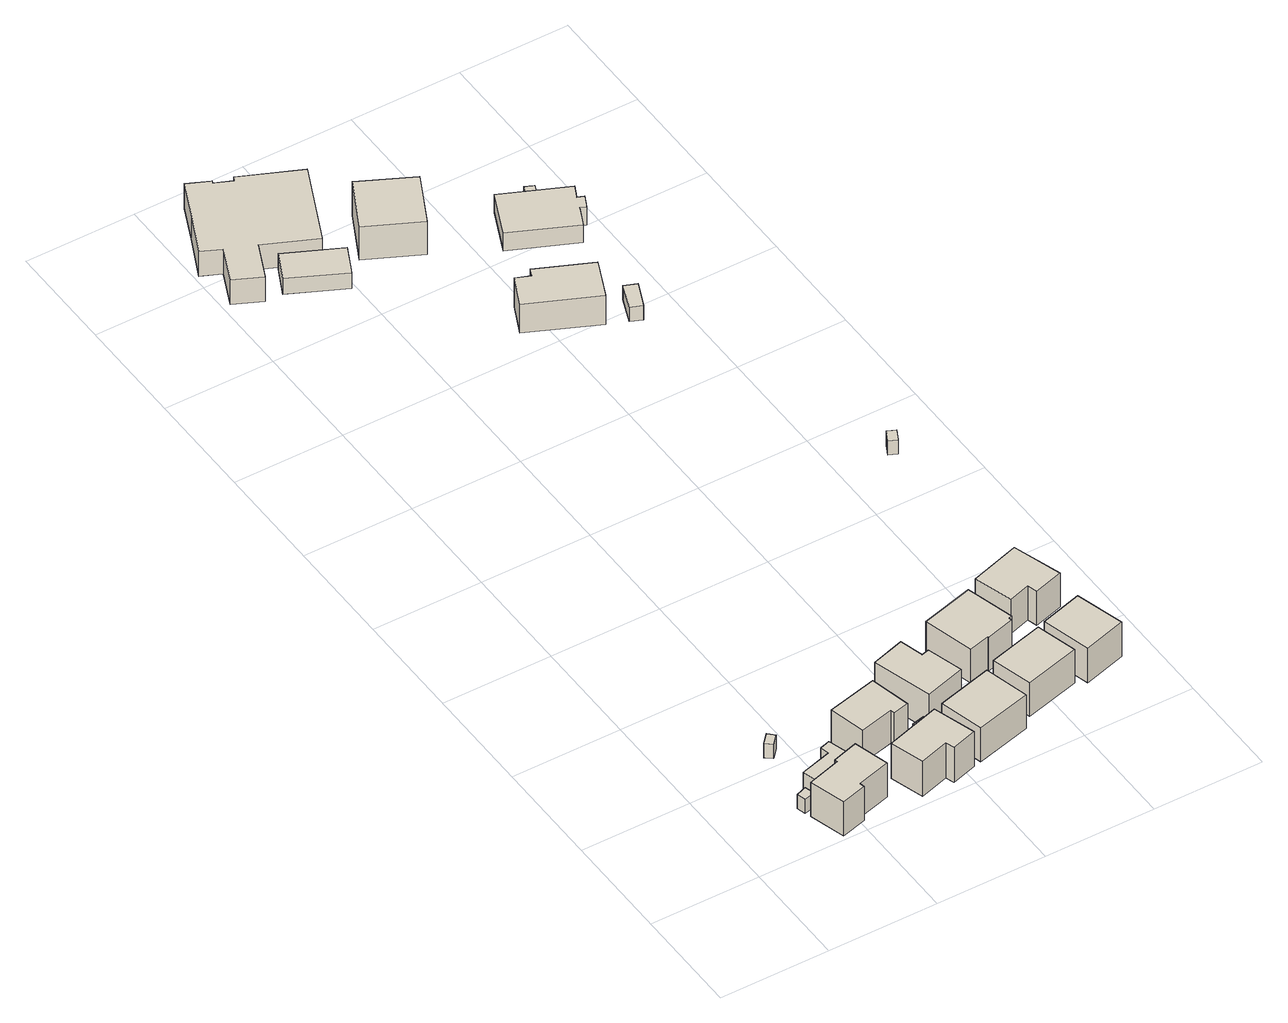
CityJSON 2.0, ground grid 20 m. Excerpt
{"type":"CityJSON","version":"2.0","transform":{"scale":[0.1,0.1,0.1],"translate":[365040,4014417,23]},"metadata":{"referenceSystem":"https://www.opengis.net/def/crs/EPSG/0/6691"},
"CityObjects":{
"building1":{"type":"Building","attributes":{"枝番":1,"利根川水系渡良瀬川洪水浸水想定区域（計画規模）.規模":"L1","利根川水系渡良瀬川洪水浸水想定区域（想定最大規模）.規模":"L2","利根川水系渡良瀬川洪水浸水想定区域（想定最大規模）.浸水ランク":"2","利根川水系渡良瀬川洪水浸水想定区域（想定最大規模）.浸水深":1.86,"利根川水系渡良瀬川洪水浸水想定区域（想定最大規模）.継続時間":10.2,"利根川水系矢場川洪水浸水想定区域（想定最大規模）.規模":"L2","利根川水系矢場川洪水浸水想定区域（想定最大規模）.浸水ランク":"1","利根川水系矢場川洪水浸水想定区域（想定最大規模）.浸水深":0.04,"利根川水系多々良川洪水浸水想定区域（想定最大規模）.規模":"L2","利根川水系多々良川洪水浸水想定区域（想定最大規模）.浸水ランク":"1","利根川水系多々良川洪水浸水想定区域（想定最大規模）.浸水深":0.19,"利根川水系利根川洪水浸水想定区域（想定最大規模）.規模":"L2","利根川水系利根川洪水浸水想定区域（想定最大規模）.浸水ランク":"1","利根川水系利根川洪水浸水想定区域（想定最大規模）.浸水深":0.062,"BuildingDetails.prefecture":"10","BuildingDetails.city":"10207"},"geometry":[{"type":"Solid","lod":"1","boundaries":[[[[0,1,2,3]],[[2,4,5,3]],[[1,6,4,2]],[[0,7,6,1]],[[3,5,7,0]],[[4,6,7,5]]]]}]},
"building2":{"type":"Building","attributes":{"枝番":1,"利根川水系渡良瀬川洪水浸水想定区域（計画規模）.規模":"L1","利根川水系渡良瀬川洪水浸水想定区域（想定最大規模）.規模":"L2","利根川水系渡良瀬川洪水浸水想定区域（想定最大規模）.浸水ランク":"2","利根川水系渡良瀬川洪水浸水想定区域（想定最大規模）.浸水深":1.36,"利根川水系渡良瀬川洪水浸水想定区域（想定最大規模）.継続時間":10.2,"利根川水系矢場川洪水浸水想定区域（想定最大規模）.規模":"L2","利根川水系多々良川洪水浸水想定区域（想定最大規模）.規模":"L2","usage":"411","measuredHeight":8,"BuildingDetails.prefecture":"10","BuildingDetails.city":"10207","BuildingDetails.surveyYear":2016},"geometry":[{"type":"Solid","lod":"1","boundaries":[[[[8,9,10,11,12,13,14,15]],[[14,16,17,15]],[[13,18,16,14]],[[12,19,18,13]],[[11,20,19,12]],[[10,21,20,11]],[[9,22,21,10]],[[8,23,22,9]],[[15,17,23,8]],[[16,18,19,20,21,22,23,17]]]]}]},
"building3":{"type":"Building","attributes":{"枝番":1,"利根川水系渡良瀬川洪水浸水想定区域（計画規模）.規模":"L1","利根川水系渡良瀬川洪水浸水想定区域（計画規模）.浸水ランク":"1","利根川水系渡良瀬川洪水浸水想定区域（計画規模）.浸水深":0.46,"利根川水系渡良瀬川洪水浸水想定区域（計画規模）.継続時間":13.7,"利根川水系渡良瀬川洪水浸水想定区域（想定最大規模）.規模":"L2","利根川水系渡良瀬川洪水浸水想定区域（想定最大規模）.浸水ランク":"2","利根川水系渡良瀬川洪水浸水想定区域（想定最大規模）.浸水深":2.35,"利根川水系渡良瀬川洪水浸水想定区域（想定最大規模）.継続時間":49.8,"利根川水系矢場川洪水浸水想定区域（想定最大規模）.規模":"L2","利根川水系矢場川洪水浸水想定区域（想定最大規模）.浸水ランク":"2","利根川水系矢場川洪水浸水想定区域（想定最大規模）.浸水深":0.53,"利根川水系矢場川洪水浸水想定区域（想定最大規模）.継続時間":27,"利根川水系多々良川洪水浸水想定区域（計画規模）.規模":"L1","利根川水系多々良川洪水浸水想定区域（計画規模）.浸水ランク":"1","利根川水系多々良川洪水浸水想定区域（計画規模）.浸水深":0.33,"利根川水系多々良川洪水浸水想定区域（計画規模）.継続時間":4.3,"利根川水系多々良川洪水浸水想定区域（想定最大規模）.規模":"L2","利根川水系多々良川洪水浸水想定区域（想定最大規模）.浸水ランク":"2","利根川水系多々良川洪水浸水想定区域（想定最大規模）.浸水深":0.69,"利根川水系多々良川洪水浸水想定区域（想定最大規模）.継続時間":14.2,"利根川水系利根川洪水浸水想定区域（想定最大規模）.規模":"L2","利根川水系利根川洪水浸水想定区域（想定最大規模）.浸水ランク":"2","利根川水系利根川洪水浸水想定区域（想定最大規模）.浸水深":0.555,"BuildingDetails.prefecture":"10","BuildingDetails.city":"10207"},"geometry":[{"type":"Solid","lod":"1","boundaries":[[[[24,25,26,27]],[[26,28,29,27]],[[25,30,28,26]],[[24,31,30,25]],[[27,29,31,24]],[[28,30,31,29]]]]}]},
"building4":{"type":"Building","attributes":{"枝番":1,"利根川水系渡良瀬川洪水浸水想定区域（計画規模）.規模":"L1","利根川水系渡良瀬川洪水浸水想定区域（想定最大規模）.規模":"L2","利根川水系渡良瀬川洪水浸水想定区域（想定最大規模）.浸水ランク":"2","利根川水系渡良瀬川洪水浸水想定区域（想定最大規模）.浸水深":1.56,"利根川水系渡良瀬川洪水浸水想定区域（想定最大規模）.継続時間":10.2,"利根川水系矢場川洪水浸水想定区域（想定最大規模）.規模":"L2","利根川水系矢場川洪水浸水想定区域（想定最大規模）.浸水ランク":"1","利根川水系矢場川洪水浸水想定区域（想定最大規模）.浸水深":0.04,"利根川水系多々良川洪水浸水想定区域（想定最大規模）.規模":"L2","利根川水系多々良川洪水浸水想定区域（想定最大規模）.浸水ランク":"1","利根川水系多々良川洪水浸水想定区域（想定最大規模）.浸水深":0.19,"利根川水系利根川洪水浸水想定区域（想定最大規模）.規模":"L2","利根川水系利根川洪水浸水想定区域（想定最大規模）.浸水ランク":"1","利根川水系利根川洪水浸水想定区域（想定最大規模）.浸水深":0.062,"measuredHeight":7,"BuildingDetails.prefecture":"10","BuildingDetails.city":"10207"},"geometry":[{"type":"Solid","lod":"1","boundaries":[[[[32,33,34,35,36,37]],[[36,38,39,37]],[[35,40,38,36]],[[34,41,40,35]],[[33,42,41,34]],[[32,43,42,33]],[[37,39,43,32]],[[38,40,41,42,43,39]]]]}]},
"building5":{"type":"Building","attributes":{"枝番":1,"利根川水系渡良瀬川洪水浸水想定区域（計画規模）.規模":"L1","利根川水系渡良瀬川洪水浸水想定区域（想定最大規模）.規模":"L2","利根川水系渡良瀬川洪水浸水想定区域（想定最大規模）.浸水ランク":"2","利根川水系渡良瀬川洪水浸水想定区域（想定最大規模）.浸水深":1.36,"利根川水系渡良瀬川洪水浸水想定区域（想定最大規模）.継続時間":15.4,"利根川水系矢場川洪水浸水想定区域（想定最大規模）.規模":"L2","利根川水系多々良川洪水浸水想定区域（計画規模）.規模":"L1","利根川水系多々良川洪水浸水想定区域（想定最大規模）.規模":"L2","利根川水系多々良川洪水浸水想定区域（想定最大規模）.浸水ランク":"1","利根川水系多々良川洪水浸水想定区域（想定最大規模）.浸水深":0.09,"利根川水系多々良川洪水浸水想定区域（想定最大規模）.継続時間":4.6,"usage":"411","measuredHeight":7.5,"BuildingDetails.prefecture":"10","BuildingDetails.city":"10207","BuildingDetails.surveyYear":2016},"geometry":[{"type":"Solid","lod":"1","boundaries":[[[[44,45,46,47,48,49]],[[48,50,51,49]],[[47,52,50,48]],[[46,53,52,47]],[[45,54,53,46]],[[44,55,54,45]],[[49,51,55,44]],[[50,52,53,54,55,51]]]]}]},
"building6":{"type":"Building","attributes":{"枝番":1,"利根川水系渡良瀬川洪水浸水想定区域（想定最大規模）.規模":"L2","利根川水系渡良瀬川洪水浸水想定区域（想定最大規模）.浸水ランク":"2","利根川水系渡良瀬川洪水浸水想定区域（想定最大規模）.浸水深":1.36,"利根川水系渡良瀬川洪水浸水想定区域（想定最大規模）.継続時間":7.2,"usage":"411","measuredHeight":8.2,"BuildingDetails.prefecture":"10","BuildingDetails.city":"10207","BuildingDetails.surveyYear":2016},"geometry":[{"type":"Solid","lod":"1","boundaries":[[[[56,57,58,59,60,61]],[[60,62,63,61]],[[59,64,62,60]],[[58,65,64,59]],[[57,66,65,58]],[[56,67,66,57]],[[61,63,67,56]],[[62,64,65,66,67,63]]]]}]},
"building7":{"type":"Building","attributes":{"枝番":1,"利根川水系渡良瀬川洪水浸水想定区域（想定最大規模）.規模":"L2","利根川水系渡良瀬川洪水浸水想定区域（想定最大規模）.浸水ランク":"2","利根川水系渡良瀬川洪水浸水想定区域（想定最大規模）.浸水深":1.66,"利根川水系渡良瀬川洪水浸水想定区域（想定最大規模）.継続時間":7.2,"BuildingDetails.prefecture":"10","BuildingDetails.city":"10207"},"geometry":[{"type":"Solid","lod":"1","boundaries":[[[[68,69,70,71]],[[70,72,73,71]],[[69,74,72,70]],[[68,75,74,69]],[[71,73,75,68]],[[72,74,75,73]]]]}]},
"building8":{"type":"Building","attributes":{"枝番":1,"利根川水系渡良瀬川洪水浸水想定区域（計画規模）.規模":"L1","利根川水系渡良瀬川洪水浸水想定区域（想定最大規模）.規模":"L2","利根川水系渡良瀬川洪水浸水想定区域（想定最大規模）.浸水ランク":"2","利根川水系渡良瀬川洪水浸水想定区域（想定最大規模）.浸水深":1.56,"利根川水系渡良瀬川洪水浸水想定区域（想定最大規模）.継続時間":15.4,"利根川水系矢場川洪水浸水想定区域（想定最大規模）.規模":"L2","利根川水系多々良川洪水浸水想定区域（計画規模）.規模":"L1","利根川水系多々良川洪水浸水想定区域（想定最大規模）.規模":"L2","利根川水系多々良川洪水浸水想定区域（想定最大規模）.浸水ランク":"1","利根川水系多々良川洪水浸水想定区域（想定最大規模）.浸水深":0.09,"利根川水系多々良川洪水浸水想定区域（想定最大規模）.継続時間":4.6,"usage":"411","measuredHeight":8.6,"BuildingDetails.prefecture":"10","BuildingDetails.city":"10207","BuildingDetails.surveyYear":2016},"geometry":[{"type":"Solid","lod":"1","boundaries":[[[[76,77,78,79,80,81]],[[80,82,83,81]],[[79,84,82,80]],[[78,85,84,79]],[[77,86,85,78]],[[76,87,86,77]],[[81,83,87,76]],[[82,84,85,86,87,83]]]]}]},
"building9":{"type":"Building","attributes":{"枝番":1,"利根川水系渡良瀬川洪水浸水想定区域（想定最大規模）.規模":"L2","利根川水系渡良瀬川洪水浸水想定区域（想定最大規模）.浸水ランク":"2","利根川水系渡良瀬川洪水浸水想定区域（想定最大規模）.浸水深":1.46,"利根川水系渡良瀬川洪水浸水想定区域（想定最大規模）.継続時間":7.2,"usage":"411","measuredHeight":8.4,"BuildingDetails.prefecture":"10","BuildingDetails.city":"10207","BuildingDetails.surveyYear":2016},"geometry":[{"type":"Solid","lod":"1","boundaries":[[[[88,89,90,91]],[[90,92,93,91]],[[89,94,92,90]],[[88,95,94,89]],[[91,93,95,88]],[[92,94,95,93]]]]}]},
"building10":{"type":"Building","attributes":{"枝番":1,"利根川水系渡良瀬川洪水浸水想定区域（想定最大規模）.規模":"L2","利根川水系渡良瀬川洪水浸水想定区域（想定最大規模）.浸水ランク":"2","利根川水系渡良瀬川洪水浸水想定区域（想定最大規模）.浸水深":1.36,"利根川水系渡良瀬川洪水浸水想定区域（想定最大規模）.継続時間":7.6,"利根川水系矢場川洪水浸水想定区域（想定最大規模）.規模":"L2","利根川水系矢場川洪水浸水想定区域（想定最大規模）.浸水ランク":"1","利根川水系矢場川洪水浸水想定区域（想定最大規模）.浸水深":0.17,"利根川水系多々良川洪水浸水想定区域（想定最大規模）.規模":"L2","利根川水系多々良川洪水浸水想定区域（想定最大規模）.浸水ランク":"1","利根川水系多々良川洪水浸水想定区域（想定最大規模）.浸水深":0.09,"usage":"411","measuredHeight":4.2,"BuildingDetails.prefecture":"10","BuildingDetails.city":"10207","BuildingDetails.surveyYear":2016},"geometry":[{"type":"Solid","lod":"1","boundaries":[[[[96,97,98,99]],[[98,100,101,99]],[[97,102,100,98]],[[96,103,102,97]],[[99,101,103,96]],[[100,102,103,101]]]]}]},
"building11":{"type":"Building","attributes":{"枝番":1,"利根川水系渡良瀬川洪水浸水想定区域（想定最大規模）.規模":"L2","利根川水系渡良瀬川洪水浸水想定区域（想定最大規模）.浸水ランク":"2","利根川水系渡良瀬川洪水浸水想定区域（想定最大規模）.浸水深":1.46,"利根川水系渡良瀬川洪水浸水想定区域（想定最大規模）.継続時間":7,"利根川水系矢場川洪水浸水想定区域（想定最大規模）.規模":"L2","利根川水系矢場川洪水浸水想定区域（想定最大規模）.浸水ランク":"1","利根川水系矢場川洪水浸水想定区域（想定最大規模）.浸水深":0.02,"利根川水系多々良川洪水浸水想定区域（想定最大規模）.規模":"L2","利根川水系多々良川洪水浸水想定区域（想定最大規模）.浸水ランク":"1","利根川水系多々良川洪水浸水想定区域（想定最大規模）.浸水深":0.19,"usage":"411","measuredHeight":6.7,"BuildingDetails.prefecture":"10","BuildingDetails.city":"10207","BuildingDetails.surveyYear":2016},"geometry":[{"type":"Solid","lod":"1","boundaries":[[[[104,105,106,107,108,109,110,111,112,113,114,115,116]],[[115,117,118,116]],[[114,119,117,115]],[[113,120,119,114]],[[112,121,120,113]],[[111,122,121,112]],[[110,123,122,111]],[[109,124,123,110]],[[108,125,124,109]],[[107,126,125,108]],[[106,127,126,107]],[[105,128,127,106]],[[104,129,128,105]],[[116,118,129,104]],[[117,119,120,121,122,123,124,125,126,127,128,129,118]]]]}]},
"building12":{"type":"Building","attributes":{"枝番":1,"利根川水系渡良瀬川洪水浸水想定区域（計画規模）.規模":"L1","利根川水系渡良瀬川洪水浸水想定区域（想定最大規模）.規模":"L2","利根川水系渡良瀬川洪水浸水想定区域（想定最大規模）.浸水ランク":"2","利根川水系渡良瀬川洪水浸水想定区域（想定最大規模）.浸水深":1.36,"利根川水系渡良瀬川洪水浸水想定区域（想定最大規模）.継続時間":9.6,"利根川水系矢場川洪水浸水想定区域（想定最大規模）.規模":"L2","利根川水系矢場川洪水浸水想定区域（想定最大規模）.浸水ランク":"1","利根川水系矢場川洪水浸水想定区域（想定最大規模）.浸水深":0.24,"利根川水系多々良川洪水浸水想定区域（計画規模）.規模":"L1","利根川水系多々良川洪水浸水想定区域（想定最大規模）.規模":"L2","利根川水系多々良川洪水浸水想定区域（想定最大規模）.浸水ランク":"1","利根川水系多々良川洪水浸水想定区域（想定最大規模）.浸水深":0.39,"利根川水系利根川洪水浸水想定区域（想定最大規模）.規模":"L2","利根川水系利根川洪水浸水想定区域（想定最大規模）.浸水ランク":"1","利根川水系利根川洪水浸水想定区域（想定最大規模）.浸水深":0.245,"usage":"411","measuredHeight":8.2,"BuildingDetails.prefecture":"10","BuildingDetails.city":"10207","BuildingDetails.surveyYear":2016},"geometry":[{"type":"Solid","lod":"1","boundaries":[[[[130,131,132,133,134,135,136,137]],[[136,138,139,137]],[[135,140,138,136]],[[134,141,140,135]],[[133,142,141,134]],[[132,143,142,133]],[[131,144,143,132]],[[130,145,144,131]],[[137,139,145,130]],[[138,140,141,142,143,144,145,139]]]]}]},
"building13":{"type":"Building","attributes":{"枝番":1,"利根川水系渡良瀬川洪水浸水想定区域（想定最大規模）.規模":"L2","利根川水系渡良瀬川洪水浸水想定区域（想定最大規模）.浸水ランク":"2","利根川水系渡良瀬川洪水浸水想定区域（想定最大規模）.浸水深":1.46,"利根川水系渡良瀬川洪水浸水想定区域（想定最大規模）.継続時間":7.4,"利根川水系矢場川洪水浸水想定区域（想定最大規模）.規模":"L2","利根川水系多々良川洪水浸水想定区域（想定最大規模）.規模":"L2","usage":"411","measuredHeight":8.1,"BuildingDetails.prefecture":"10","BuildingDetails.city":"10207","BuildingDetails.surveyYear":2016},"geometry":[{"type":"Solid","lod":"1","boundaries":[[[[146,147,148,149]],[[148,150,151,149]],[[147,152,150,148]],[[146,153,152,147]],[[149,151,153,146]],[[150,152,153,151]]]]}]},
"building14":{"type":"Building","attributes":{"枝番":1,"利根川水系渡良瀬川洪水浸水想定区域（計画規模）.規模":"L1","利根川水系渡良瀬川洪水浸水想定区域（計画規模）.浸水ランク":"1","利根川水系渡良瀬川洪水浸水想定区域（計画規模）.浸水深":0.14,"利根川水系渡良瀬川洪水浸水想定区域（想定最大規模）.規模":"L2","利根川水系渡良瀬川洪水浸水想定区域（想定最大規模）.浸水ランク":"2","利根川水系渡良瀬川洪水浸水想定区域（想定最大規模）.浸水深":1.66,"利根川水系渡良瀬川洪水浸水想定区域（想定最大規模）.継続時間":7.4,"利根川水系矢場川洪水浸水想定区域（想定最大規模）.規模":"L2","利根川水系矢場川洪水浸水想定区域（想定最大規模）.浸水ランク":"1","利根川水系矢場川洪水浸水想定区域（想定最大規模）.浸水深":0.19,"利根川水系多々良川洪水浸水想定区域（想定最大規模）.規模":"L2","利根川水系多々良川洪水浸水想定区域（想定最大規模）.浸水ランク":"1","利根川水系多々良川洪水浸水想定区域（想定最大規模）.浸水深":0.09,"利根川水系利根川洪水浸水想定区域（想定最大規模）.規模":"L2","利根川水系利根川洪水浸水想定区域（想定最大規模）.浸水ランク":"1","利根川水系利根川洪水浸水想定区域（想定最大規模）.浸水深":0.225,"usage":"411","measuredHeight":8.2,"BuildingDetails.prefecture":"10","BuildingDetails.city":"10207","BuildingDetails.surveyYear":2016},"geometry":[{"type":"Solid","lod":"1","boundaries":[[[[154,155,156,157]],[[156,158,159,157]],[[155,160,158,156]],[[154,161,160,155]],[[157,159,161,154]],[[158,160,161,159]]]]}]},
"building15":{"type":"Building","attributes":{"枝番":1,"利根川水系渡良瀬川洪水浸水想定区域（計画規模）.規模":"L1","利根川水系渡良瀬川洪水浸水想定区域（計画規模）.浸水ランク":"1","利根川水系渡良瀬川洪水浸水想定区域（計画規模）.浸水深":0.04,"利根川水系渡良瀬川洪水浸水想定区域（想定最大規模）.規模":"L2","利根川水系渡良瀬川洪水浸水想定区域（想定最大規模）.浸水ランク":"2","利根川水系渡良瀬川洪水浸水想定区域（想定最大規模）.浸水深":1.96,"利根川水系渡良瀬川洪水浸水想定区域（想定最大規模）.継続時間":9.6,"利根川水系矢場川洪水浸水想定区域（想定最大規模）.規模":"L2","利根川水系矢場川洪水浸水想定区域（想定最大規模）.浸水ランク":"1","利根川水系矢場川洪水浸水想定区域（想定最大規模）.浸水深":0.1,"利根川水系多々良川洪水浸水想定区域（想定最大規模）.規模":"L2","利根川水系多々良川洪水浸水想定区域（想定最大規模）.浸水ランク":"1","利根川水系多々良川洪水浸水想定区域（想定最大規模）.浸水深":0.28,"利根川水系利根川洪水浸水想定区域（想定最大規模）.規模":"L2","利根川水系利根川洪水浸水想定区域（想定最大規模）.浸水ランク":"1","利根川水系利根川洪水浸水想定区域（想定最大規模）.浸水深":0.125,"usage":"411","measuredHeight":8.1,"BuildingDetails.prefecture":"10","BuildingDetails.city":"10207","BuildingDetails.surveyYear":2016},"geometry":[{"type":"Solid","lod":"1","boundaries":[[[[162,163,164,165,166,167]],[[166,168,169,167]],[[165,170,168,166]],[[164,171,170,165]],[[163,172,171,164]],[[162,173,172,163]],[[167,169,173,162]],[[168,170,171,172,173,169]]]]}]},
"building16":{"type":"Building","attributes":{"枝番":1,"利根川水系渡良瀬川洪水浸水想定区域（想定最大規模）.規模":"L2","利根川水系渡良瀬川洪水浸水想定区域（想定最大規模）.浸水ランク":"2","利根川水系渡良瀬川洪水浸水想定区域（想定最大規模）.浸水深":1.55,"利根川水系渡良瀬川洪水浸水想定区域（想定最大規模）.継続時間":8.9,"利根川水系矢場川洪水浸水想定区域（想定最大規模）.規模":"L2","利根川水系矢場川洪水浸水想定区域（想定最大規模）.浸水ランク":"1","利根川水系矢場川洪水浸水想定区域（想定最大規模）.浸水深":0.1,"利根川水系多々良川洪水浸水想定区域（想定最大規模）.規模":"L2","利根川水系多々良川洪水浸水想定区域（想定最大規模）.浸水ランク":"1","利根川水系多々良川洪水浸水想定区域（想定最大規模）.浸水深":0.09,"usage":"411","measuredHeight":7.6,"BuildingDetails.prefecture":"10","BuildingDetails.city":"10207","BuildingDetails.surveyYear":2016},"geometry":[{"type":"Solid","lod":"1","boundaries":[[[[174,175,176,177]],[[176,178,179,177]],[[175,180,178,176]],[[174,181,180,175]],[[177,179,181,174]],[[178,180,181,179]]]]}]},
"building17":{"type":"Building","attributes":{"枝番":1,"利根川水系渡良瀬川洪水浸水想定区域（計画規模）.規模":"L1","利根川水系渡良瀬川洪水浸水想定区域（計画規模）.浸水ランク":"1","利根川水系渡良瀬川洪水浸水想定区域（計画規模）.浸水深":0.03,"利根川水系渡良瀬川洪水浸水想定区域（想定最大規模）.規模":"L2","利根川水系渡良瀬川洪水浸水想定区域（想定最大規模）.浸水ランク":"2","利根川水系渡良瀬川洪水浸水想定区域（想定最大規模）.浸水深":1.85,"利根川水系渡良瀬川洪水浸水想定区域（想定最大規模）.継続時間":12.3,"利根川水系矢場川洪水浸水想定区域（想定最大規模）.規模":"L2","利根川水系矢場川洪水浸水想定区域（想定最大規模）.浸水ランク":"1","利根川水系矢場川洪水浸水想定区域（想定最大規模）.浸水深":0.09,"利根川水系多々良川洪水浸水想定区域（計画規模）.規模":"L1","利根川水系多々良川洪水浸水想定区域（計画規模）.浸水ランク":"1","利根川水系多々良川洪水浸水想定区域（計画規模）.浸水深":0.03,"利根川水系多々良川洪水浸水想定区域（想定最大規模）.規模":"L2","利根川水系多々良川洪水浸水想定区域（想定最大規模）.浸水ランク":"1","利根川水系多々良川洪水浸水想定区域（想定最大規模）.浸水深":0.19,"利根川水系利根川洪水浸水想定区域（想定最大規模）.規模":"L2","利根川水系利根川洪水浸水想定区域（想定最大規模）.浸水ランク":"1","利根川水系利根川洪水浸水想定区域（想定最大規模）.浸水深":0.036,"usage":"411","measuredHeight":7.2,"BuildingDetails.prefecture":"10","BuildingDetails.city":"10207","BuildingDetails.surveyYear":2016},"geometry":[{"type":"Solid","lod":"1","boundaries":[[[[182,183,184,185,186,187]],[[186,188,189,187]],[[185,190,188,186]],[[184,191,190,185]],[[183,192,191,184]],[[182,193,192,183]],[[187,189,193,182]],[[188,190,191,192,193,189]]]]}]},
"building18":{"type":"Building","attributes":{"枝番":1,"利根川水系渡良瀬川洪水浸水想定区域（計画規模）.規模":"L1","利根川水系渡良瀬川洪水浸水想定区域（計画規模）.浸水ランク":"1","利根川水系渡良瀬川洪水浸水想定区域（計画規模）.浸水深":0.33,"利根川水系渡良瀬川洪水浸水想定区域（想定最大規模）.規模":"L2","利根川水系渡良瀬川洪水浸水想定区域（想定最大規模）.浸水ランク":"2","利根川水系渡良瀬川洪水浸水想定区域（想定最大規模）.浸水深":2.25,"利根川水系渡良瀬川洪水浸水想定区域（想定最大規模）.継続時間":14.6,"利根川水系矢場川洪水浸水想定区域（想定最大規模）.規模":"L2","利根川水系矢場川洪水浸水想定区域（想定最大規模）.浸水ランク":"1","利根川水系矢場川洪水浸水想定区域（想定最大規模）.浸水深":0.39,"利根川水系多々良川洪水浸水想定区域（計画規模）.規模":"L1","利根川水系多々良川洪水浸水想定区域（計画規模）.浸水ランク":"1","利根川水系多々良川洪水浸水想定区域（計画規模）.浸水深":0.22,"利根川水系多々良川洪水浸水想定区域（想定最大規模）.規模":"L2","利根川水系多々良川洪水浸水想定区域（想定最大規模）.浸水ランク":"2","利根川水系多々良川洪水浸水想定区域（想定最大規模）.浸水深":0.58,"利根川水系多々良川洪水浸水想定区域（想定最大規模）.継続時間":3.2,"利根川水系利根川洪水浸水想定区域（想定最大規模）.規模":"L2","利根川水系利根川洪水浸水想定区域（想定最大規模）.浸水ランク":"1","利根川水系利根川洪水浸水想定区域（想定最大規模）.浸水深":0.418,"BuildingDetails.prefecture":"10","BuildingDetails.city":"10207"},"geometry":[{"type":"Solid","lod":"1","boundaries":[[[[194,195,196,197]],[[196,198,199,197]],[[195,200,198,196]],[[194,201,200,195]],[[197,199,201,194]],[[198,200,201,199]]]]}]},
"building19":{"type":"Building","attributes":{"枝番":1,"利根川水系渡良瀬川洪水浸水想定区域（計画規模）.規模":"L1","利根川水系渡良瀬川洪水浸水想定区域（計画規模）.浸水ランク":"1","利根川水系渡良瀬川洪水浸水想定区域（計画規模）.浸水深":0.24,"利根川水系渡良瀬川洪水浸水想定区域（計画規模）.継続時間":0.5,"利根川水系渡良瀬川洪水浸水想定区域（想定最大規模）.規模":"L2","利根川水系渡良瀬川洪水浸水想定区域（想定最大規模）.浸水ランク":"2","利根川水系渡良瀬川洪水浸水想定区域（想定最大規模）.浸水深":2.16,"利根川水系渡良瀬川洪水浸水想定区域（想定最大規模）.継続時間":19.6,"利根川水系矢場川洪水浸水想定区域（想定最大規模）.規模":"L2","利根川水系矢場川洪水浸水想定区域（想定最大規模）.浸水ランク":"1","利根川水系矢場川洪水浸水想定区域（想定最大規模）.浸水深":0.28,"利根川水系矢場川洪水浸水想定区域（想定最大規模）.継続時間":2.8,"利根川水系多々良川洪水浸水想定区域（計画規模）.規模":"L1","利根川水系多々良川洪水浸水想定区域（計画規模）.浸水ランク":"1","利根川水系多々良川洪水浸水想定区域（計画規模）.浸水深":0.13,"利根川水系多々良川洪水浸水想定区域（想定最大規模）.規模":"L2","利根川水系多々良川洪水浸水想定区域（想定最大規模）.浸水ランク":"1","利根川水系多々良川洪水浸水想定区域（想定最大規模）.浸水深":0.49,"利根川水系多々良川洪水浸水想定区域（想定最大規模）.継続時間":7.7,"利根川水系利根川洪水浸水想定区域（想定最大規模）.規模":"L2","利根川水系利根川洪水浸水想定区域（想定最大規模）.浸水ランク":"1","利根川水系利根川洪水浸水想定区域（想定最大規模）.浸水深":0.322,"BuildingDetails.prefecture":"10","BuildingDetails.city":"10207"},"geometry":[{"type":"Solid","lod":"1","boundaries":[[[[202,203,204,205]],[[204,206,207,205]],[[203,208,206,204]],[[202,209,208,203]],[[205,207,209,202]],[[206,208,209,207]]]]}]},
"building20":{"type":"Building","attributes":{"枝番":1,"利根川水系渡良瀬川洪水浸水想定区域（計画規模）.規模":"L1","利根川水系渡良瀬川洪水浸水想定区域（計画規模）.浸水ランク":"1","利根川水系渡良瀬川洪水浸水想定区域（計画規模）.浸水深":0.13,"利根川水系渡良瀬川洪水浸水想定区域（想定最大規模）.規模":"L2","利根川水系渡良瀬川洪水浸水想定区域（想定最大規模）.浸水ランク":"2","利根川水系渡良瀬川洪水浸水想定区域（想定最大規模）.浸水深":2.04,"利根川水系渡良瀬川洪水浸水想定区域（想定最大規模）.継続時間":8.9,"利根川水系矢場川洪水浸水想定区域（想定最大規模）.規模":"L2","利根川水系矢場川洪水浸水想定区域（想定最大規模）.浸水ランク":"1","利根川水系矢場川洪水浸水想定区域（想定最大規模）.浸水深":0.21,"利根川水系多々良川洪水浸水想定区域（計画規模）.規模":"L1","利根川水系多々良川洪水浸水想定区域（計画規模）.浸水ランク":"1","利根川水系多々良川洪水浸水想定区域（計画規模）.浸水深":0.02,"利根川水系多々良川洪水浸水想定区域（想定最大規模）.規模":"L2","利根川水系多々良川洪水浸水想定区域（想定最大規模）.浸水ランク":"1","利根川水系多々良川洪水浸水想定区域（想定最大規模）.浸水深":0.39,"利根川水系利根川洪水浸水想定区域（想定最大規模）.規模":"L2","利根川水系利根川洪水浸水想定区域（想定最大規模）.浸水ランク":"1","利根川水系利根川洪水浸水想定区域（想定最大規模）.浸水深":0.206,"usage":"411","measuredHeight":4.5,"BuildingDetails.prefecture":"10","BuildingDetails.city":"10207","BuildingDetails.surveyYear":2016},"geometry":[{"type":"Solid","lod":"1","boundaries":[[[[210,211,212,213,214,215,216,217]],[[216,218,219,217]],[[215,220,218,216]],[[214,221,220,215]],[[213,222,221,214]],[[212,223,222,213]],[[211,224,223,212]],[[210,225,224,211]],[[217,219,225,210]],[[218,220,221,222,223,224,225,219]]]]}]},
"building21":{"type":"Building","attributes":{"枝番":1,"利根川水系渡良瀬川洪水浸水想定区域（計画規模）.規模":"L1","利根川水系渡良瀬川洪水浸水想定区域（計画規模）.浸水ランク":"1","利根川水系渡良瀬川洪水浸水想定区域（計画規模）.浸水深":0.23,"利根川水系渡良瀬川洪水浸水想定区域（想定最大規模）.規模":"L2","利根川水系渡良瀬川洪水浸水想定区域（想定最大規模）.浸水ランク":"2","利根川水系渡良瀬川洪水浸水想定区域（想定最大規模）.浸水深":2.15,"利根川水系渡良瀬川洪水浸水想定区域（想定最大規模）.継続時間":11.9,"利根川水系矢場川洪水浸水想定区域（想定最大規模）.規模":"L2","利根川水系矢場川洪水浸水想定区域（想定最大規模）.浸水ランク":"1","利根川水系矢場川洪水浸水想定区域（想定最大規模）.浸水深":0.28,"利根川水系多々良川洪水浸水想定区域（想定最大規模）.規模":"L2","利根川水系多々良川洪水浸水想定区域（想定最大規模）.浸水ランク":"1","利根川水系多々良川洪水浸水想定区域（想定最大規模）.浸水深":0.49,"利根川水系利根川洪水浸水想定区域（想定最大規模）.規模":"L2","利根川水系利根川洪水浸水想定区域（想定最大規模）.浸水ランク":"1","利根川水系利根川洪水浸水想定区域（想定最大規模）.浸水深":0.307,"BuildingDetails.prefecture":"10","BuildingDetails.city":"10207"},"geometry":[{"type":"Solid","lod":"1","boundaries":[[[[226,227,228,229]],[[228,230,231,229]],[[227,232,230,228]],[[226,233,232,227]],[[229,231,233,226]],[[230,232,233,231]]]]}]}
},
"vertices":[
[132,96,6],[151,103,6],[156,85,6],[136,80,6],[156,85,36],[136,80,36],[151,103,36],[132,96,36],
[140,70,6],[201,88,6],[199,93,6],[246,107,6],[264,43,6],[203,26,6],[205,17,6],[159,4,6],[205,17,78],[159,4,78],[203,26,78],[264,43,78],[246,107,78],[199,93,78],[201,88,78],[140,70,78],
[153,226,2],[169,243,2],[180,232,2],[165,216,2],[180,232,32],[165,216,32],[169,243,32],[153,226,32],
[160,123,6],[217,139,6],[213,155,6],[232,161,6],[247,111,6],[170,88,6],[247,111,48],[170,88,48],[232,161,48],[213,155,48],[217,139,48],[160,123,48],
[257,194,7],[348,216,7],[365,142,7],[336,135,7],[334,143,7],[273,128,7],[334,143,76],[273,128,76],[336,135,76],[365,142,76],[348,216,76],[257,194,76],
[291,74,8],[390,104,8],[414,27,8],[368,13,8],[363,29,8],[310,12,8],[363,29,82],[310,12,82],[368,13,82],[414,27,82],[390,104,82],[291,74,82],
[369,133,8],[392,139,8],[398,118,8],[375,112,8],[398,118,38],[375,112,38],[392,139,38],[369,133,38],
[368,242,8],[428,260,8],[440,217,8],[454,221,8],[473,156,8],[400,134,8],[473,156,84],[400,134,84],[454,221,84],[440,217,84],[428,260,84],[368,242,84],
[407,110,9],[508,137,9],[529,56,9],[428,30,9],[529,56,80],[428,30,80],[508,137,80],[407,110,80],
[93,1518,6],[118,1570,6],[216,1524,6],[191,1471,6],[216,1524,39],[191,1471,39],[118,1570,39],[93,1518,39],
[11,1541,7],[40,1606,7],[5,1622,7],[41,1700,7],[70,1765,7],[110,1747,7],[108,1743,7],[139,1729,7],[143,1737,7],[249,1690,7],[183,1544,7],[91,1585,7],[61,1518,7],[91,1585,59],[61,1518,59],[183,1544,59],[249,1690,59],[143,1737,59],[139,1729,59],[108,1743,59],[110,1747,59],[70,1765,59],[41,1700,59],[5,1622,59],[40,1606,59],[11,1541,59],
[489,283,7],[584,309,7],[608,222,7],[602,220,7],[603,214,7],[552,200,7],[551,202,7],[513,192,7],[551,202,78],[513,192,78],[552,200,78],[603,214,78],[602,220,78],[608,222,78],[584,309,78],[489,283,78],
[528,150,9],[628,177,9],[648,103,9],[548,76,9],[648,103,80],[548,76,80],[628,177,80],[528,150,80],
[643,183,6],[719,205,6],[744,117,6],[667,95,6],[744,117,79],[667,95,79],[719,205,79],[643,183,79],
[668,269,3],[630,257,3],[608,327,3],[698,355,3],[726,267,3],[673,251,3],[726,267,75],[673,251,75],[698,355,75],[608,327,75],[630,257,75],[668,269,75],
[236,1520,6],[282,1613,6],[377,1566,6],[331,1473,6],[377,1566,76],[331,1473,76],[282,1613,76],[236,1520,76],
[358,1248,2],[383,1304,2],[409,1293,2],[415,1307,2],[512,1264,2],[481,1193,2],[512,1264,63],[481,1193,63],[415,1307,63],[409,1293,63],[383,1304,63],[358,1248,63],
[515,1179,2],[534,1226,2],[556,1217,2],[536,1170,2],[556,1217,32],[536,1170,32],[534,1226,32],[515,1179,32],
[689,705,2],[699,726,2],[714,719,2],[704,698,2],[714,719,32],[704,698,32],[699,726,32],[689,705,32],
[437,1419,3],[473,1501,3],[588,1450,3],[577,1427,3],[589,1422,3],[578,1399,3],[568,1404,3],[552,1368,3],[568,1404,41],[552,1368,41],[578,1399,41],[589,1422,41],[577,1427,41],[588,1450,41],[473,1501,41],[437,1419,41],
[519,1483,4],[525,1498,4],[541,1491,4],[535,1476,4],[541,1491,34],[535,1476,34],[525,1498,34],[519,1483,34]
]}
